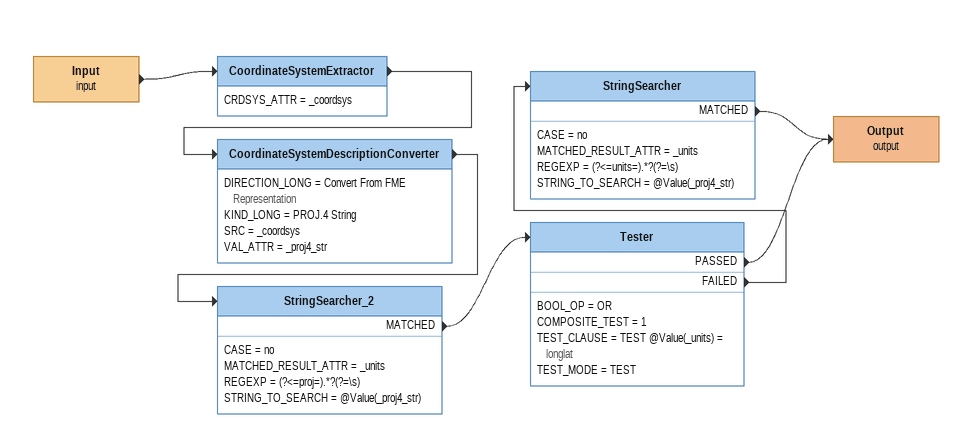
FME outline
Input (input)
    -> CoordinateSystemExtractor
CoordinateSystemExtractor
    CRDSYS_ATTR = _coordsys
    -> CoordinateSystemDescriptionConverter
CoordinateSystemDescriptionConverter
    DIRECTION_LONG = Convert From FME Representation
    KIND_LONG = PROJ.4 String
    SRC = _coordsys
    VAL_ATTR = _proj4_str
    -> StringSearcher_2
StringSearcher_2
    CASE = no
    MATCHED_RESULT_ATTR = _units
    REGEXP = (?<=proj=).*?(?=\s)
    STRING_TO_SEARCH = @Value(_proj4_str)
    MATCHED -> Tester
Tester
    BOOL_OP = OR
    COMPOSITE_TEST = 1
    TEST_CLAUSE = TEST @Value(_units) = longlat
    TEST_MODE = TEST
    PASSED -> Output (output)
    FAILED -> StringSearcher
StringSearcher
    CASE = no
    MATCHED_RESULT_ATTR = _units
    REGEXP = (?<=units=).*?(?=\s)
    STRING_TO_SEARCH = @Value(_proj4_str)
    MATCHED -> Output (output)
Output (output)
